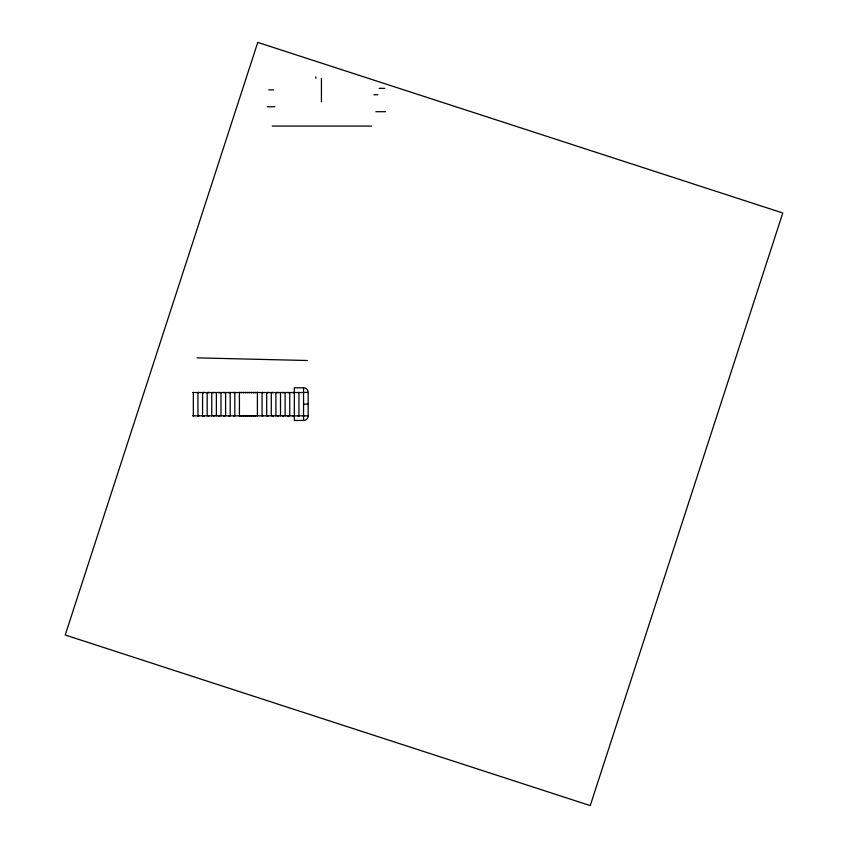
<?xml version="1.0" encoding="UTF-8"?>
<svg xmlns="http://www.w3.org/2000/svg" width="848" height="848" viewBox="0 0 848 848"><rect width="100%" height="100%" fill="white"/><g stroke="black" fill="none" stroke-linecap="round" stroke-linejoin="round"><path stroke-width="1.27" d="M257.4 392.158L257.4 416.23M379.141 88.351L384.706 88.351M268.742 89.888L273.607 89.888M373.862 94.753L377.89 94.753M267.268 106.731L274.847 106.731M375.844 111.703L385.522 111.703M272.24 126.087L371.392 126.087M303.552 387.801L294.33 387.801L294.33 420.46L303.552 420.46A4.611 4.611 0 0 0 308.163 415.849L308.163 392.412A4.611 4.611 0 0 0 303.552 387.801L303.552 420.46M303.552 392.412L308.163 392.412M303.552 392.539L193.333 392.539L193.333 415.849L308.163 415.849M303.552 404.125L308.163 404.125M197.012 357.856L307.23 360.506M321.424 78.355L321.424 101.707M315.88 76.818L315.88 78.345M298.941 392.539L298.941 415.849M289.73 392.539L289.73 415.849M285.119 392.539L285.119 415.849M280.508 392.539L280.508 415.849M275.897 392.539L275.897 415.849M271.286 392.539L271.286 415.849M266.685 392.539L266.685 415.849M262.074 392.539L262.074 415.849M239.422 392.539L239.422 415.849M234.811 392.539L234.811 415.849M230.211 392.539L230.211 415.849M225.6 392.539L225.6 415.849M220.989 392.539L220.989 415.849M216.378 392.539L216.378 415.849M211.767 392.539L211.767 415.849M207.166 392.539L207.166 415.849M202.555 392.539L202.555 415.849M197.944 392.539L197.944 415.849M239.21 392.507L239.814 392.613L239.21 392.433M239.21 415.817L239.814 415.923L239.21 415.743M257.251 392.507L257.251 392.507M257.251 415.817L257.251 415.817M192.941 392.507L193.726 392.613L192.952 392.433M192.941 415.817L193.726 415.923L192.952 415.743M198.061 392.507L198.845 392.613L198.082 392.433M198.061 415.817L198.845 415.923L198.082 415.743M203.181 392.507L203.976 392.571L203.181 392.507M203.181 415.817L203.976 415.88L203.181 415.817M208.301 392.507L209.085 392.613L208.322 392.433M208.301 415.817L209.085 415.923L208.322 415.743M213.431 392.507L214.205 392.613L213.442 392.433M213.431 415.817L214.205 415.923L213.442 415.743M218.551 392.507L219.335 392.571L218.551 392.465M218.551 415.817L219.335 415.88L218.551 415.774M223.671 392.507L224.455 392.613L223.681 392.433M223.671 415.817L224.455 415.923L223.681 415.743M228.79 392.507L229.575 392.613L228.801 392.433M228.79 415.817L229.575 415.923L228.801 415.743M233.91 392.507L234.695 392.613L233.921 392.433M233.91 415.817L234.695 415.923L233.921 415.743M241.033 392.507L241.818 392.613L241.044 392.433M241.033 415.817L241.818 415.923L241.044 415.743M243.037 392.507L243.821 392.613L243.058 392.433M243.037 415.817L243.821 415.923L243.058 415.743M245.04 392.507L245.825 392.613L245.061 392.433M245.04 415.817L245.825 415.923L245.061 415.743M247.044 392.507L247.828 392.613L247.065 392.433M247.044 415.817L247.828 415.923L247.065 415.743M249.058 392.507L249.831 392.613L249.068 392.433M249.058 415.817L249.831 415.923L249.068 415.743M251.061 392.507L251.835 392.613L251.072 392.433M251.061 415.817L251.835 415.923L251.072 415.743M253.064 392.507L253.849 392.613L253.075 392.433M253.064 415.817L253.849 415.923L253.075 415.743M255.068 392.507L255.852 392.613L255.078 392.433M255.068 415.817L255.852 415.923L255.078 415.743M262.191 392.507L262.975 392.613L262.202 392.433M262.191 415.817L262.975 415.923L262.202 415.743M267.311 392.507L268.095 392.571L267.321 392.465M267.311 415.817L268.095 415.88L267.321 415.774M272.431 392.507L273.215 392.613L272.452 392.433M272.431 415.817L273.215 415.923L272.452 415.743M277.55 392.507L278.335 392.613L277.572 392.433M277.55 415.817L278.335 415.923L277.572 415.743M282.67 392.507L283.455 392.613L282.691 392.433M282.67 415.817L283.455 415.923L282.691 415.743M287.801 392.507L288.574 392.613L287.811 392.433M287.801 415.817L288.574 415.923L287.811 415.743M292.92 392.507L293.694 392.613L292.931 392.433M292.92 415.817L293.694 415.923L292.931 415.743M298.04 392.507L298.814 392.613L298.051 392.433M298.04 415.817L298.814 415.923L298.051 415.743M303.16 392.507L303.944 392.613L303.171 392.433M303.16 415.817L303.944 415.923L303.171 415.743M257.76 42.4L65.211 635.004L590.24 805.6L782.789 212.996L257.76 42.4"/></g></svg>
